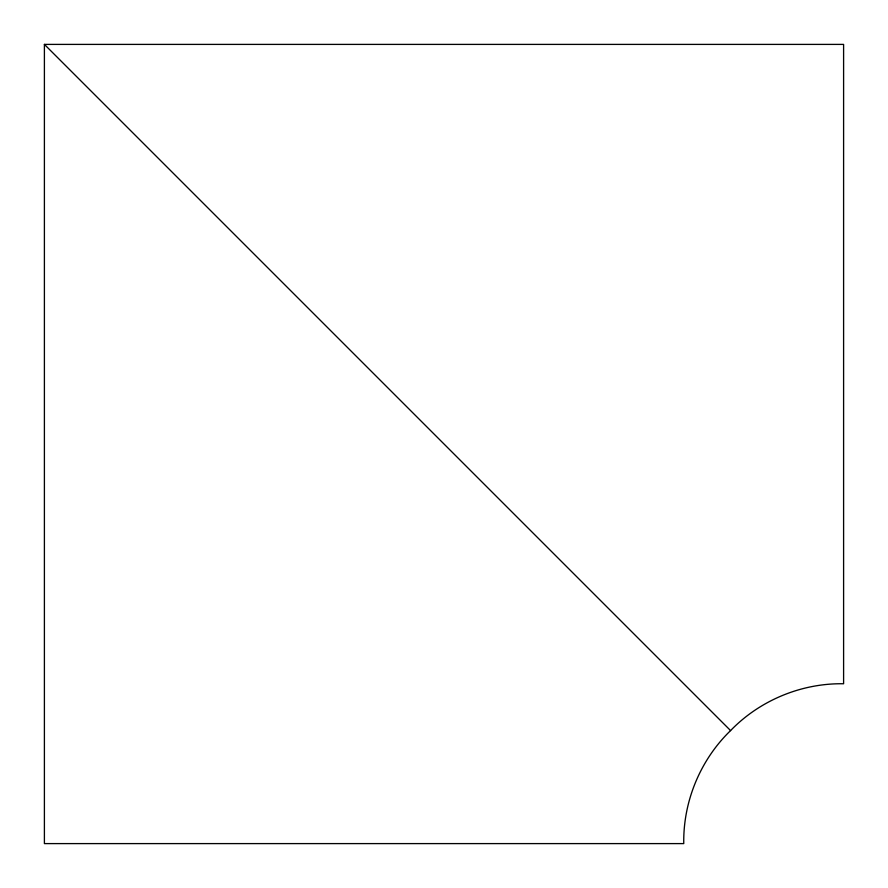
<?xml version="1.0" encoding="UTF-8"?>
<svg xmlns="http://www.w3.org/2000/svg" width="888" height="888" viewBox="0 0 888 888"><rect width="100%" height="100%" fill="white"/><g stroke="black" fill="none" stroke-linecap="round" stroke-linejoin="round"><path stroke-width="1.33" d="M730.58 730.58C700.321 759.806 683.039 801.542 683.76 843.6L44.4 843.6L44.4 44.4L843.6 44.4L843.6 683.76C801.542 683.039 759.806 700.321 730.58 730.58L44.4 44.4"/></g></svg>
